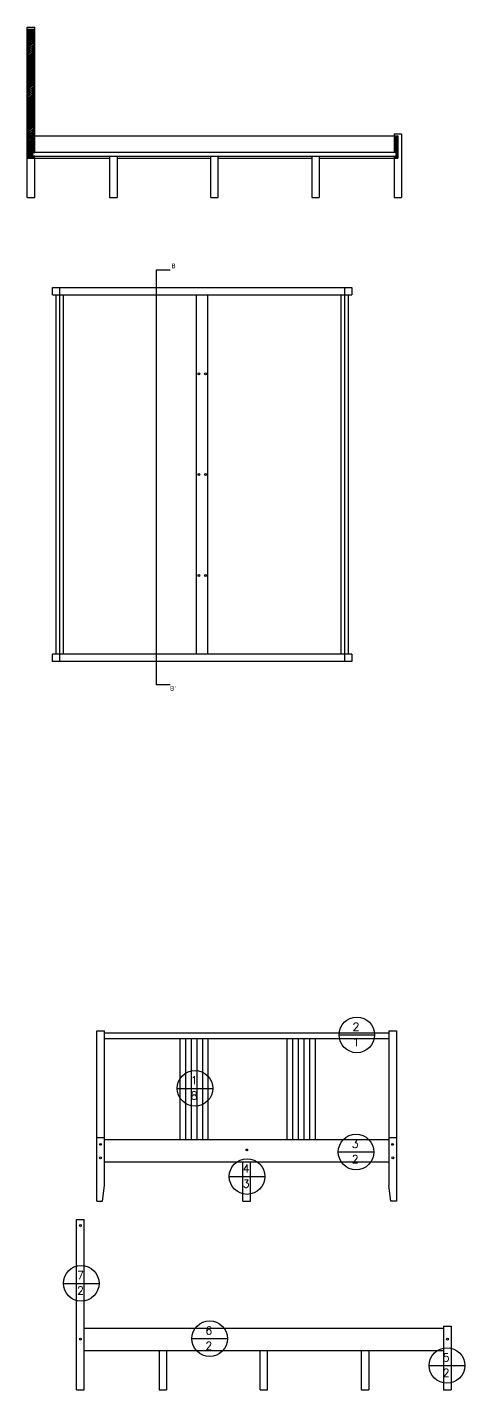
# Model space of a CAD drawing. Header units: millimetres. Extents: x 21 to 3517, y -1192 to 1197.
# Drawn here: x 3283 to 3517, y -390 to 339 of the extents above; entities that cross this region are included whole.
import ezdxf
from ezdxf.enums import TextEntityAlignment as Align

# ---------------------------------------------------------------- set-up
doc = ezdxf.new("R2010")
doc.units = ezdxf.units.MM
doc.layers.add('Simboli', color=10, linetype='Continuous')
doc.layers.add('Tratteggio', color=252, linetype='Continuous')
doc.styles.add('E-ROMANS', font='romans.shx', dxfattribs={"width": 0.8})
pattern_1 = [(45, (1493.69584, 0), (-0.4490128, 0.4490128), [])]

msp = doc.modelspace()

# ---------------------------------------------------------------- hatches: boundary and pattern name
h = msp.add_hatch()
h.set_pattern_fill('ANSI31', color=256, scale=0.2)
h.set_pattern_definition(pattern_1)
h.paths.add_polyline_path([(3286.87, 280.75), (3285.13, 280.75), (3285.13, 279.2, -0.408688), (3284.63, 279.2), (3284.63, 280.75), (3283.37, 280.75), (3283.37, 268.75), (3286.87, 268.75), (3286.87, 269.75), (3285.87, 269.75), (3285.87, 271.75), (3286.87, 271.75)])
h.paths.add_polyline_path([(3286.37, 334.75), (3285.09, 334.75), (3285.09, 333.17, -0.408688), (3284.59, 333.17), (3284.59, 334.75), (3283.37, 334.75), (3283.37, 280.75), (3284.63, 280.75), (3284.63, 282.2, -0.348554), (3285.13, 282.2), (3285.13, 280.75), (3286.37, 280.75)])
h = msp.add_hatch()
h.set_pattern_fill('ANSI31', color=256, scale=0.2)
h.set_pattern_definition(pattern_1)
h.paths.add_polyline_path([(3480.87, 280.75), (3478.87, 280.75), (3478.87, 271.75), (3479.87, 271.75), (3479.87, 269.75), (3478.87, 269.75), (3478.87, 268.75), (3478.88, 268.75), (3480.87, 268.75)])
at = {"layer": 'Tratteggio'}
h = msp.add_hatch(dxfattribs=at)
h.set_pattern_fill('ANSI31', color=256, scale=0.2)
h.set_pattern_definition(pattern_1)
h.paths.add_polyline_path([(3285.13, 282.2, 0.348554), (3284.63, 282.2), (3284.63, 279.2, 0.408688), (3285.13, 279.2)])
h.paths.add_polyline_path([(3285.09, 336.17, 0.348554), (3284.59, 336.17), (3284.59, 333.17, 0.408688), (3285.09, 333.17)])
h.paths.add_polyline_path([(3286.87, 337.75), (3282.87, 337.75), (3282.87, 334.75), (3284.59, 334.75), (3284.59, 336.17, -0.348554), (3285.09, 336.17), (3285.09, 334.75), (3286.87, 334.75)])

# ---------------------------------------------------------------- linework, layer by layer
for p, q in [((3282.87, 247.75), (3282.87, 338.75)), ((3282.87, 338.75), (3286.87, 338.75)), ((3282.87, 337.75), (3286.87, 337.75)), ((3286.87, 271.75), (3286.87, 338.75)), ((3282.87, 334.75), (3284.59, 334.75)), ((3283.37, 268.73), (3283.37, 334.75)), ((3285.09, 334.75), (3286.87, 334.75)), ((3286.37, 280.75), (3286.37, 334.75)), ((3282.87, 280.75), (3284.63, 280.75)), ((3285.13, 280.75), (3480.87, 280.75)), ((3286.87, 280.75), (3442.87, 280.75)), ((3478.87, 281.75), (3478.87, 271.75)), ((3478.87, 281.75), (3482.87, 281.75)), ((3480.87, 280.75), (3480.87, 268.75)), ((3482.87, 281.75), (3482.87, 247.75)), ((3285.87, 269.75), (3285.87, 271.75)), ((3285.87, 271.75), (3286.87, 271.75)), ((3286.87, 269.75), (3285.87, 269.75)), ((3478.87, 271.75), (3286.87, 271.75)), ((3286.87, 247.75), (3286.87, 269.75)), ((3286.87, 269.75), (3478.87, 269.75)), ((3326.87, 269.75), (3326.87, 247.75)), ((3330.87, 269.75), (3330.87, 247.75)), ((3380.87, 247.75), (3380.87, 269.75)), ((3384.87, 247.75), (3384.87, 269.75)), ((3434.87, 269.75), (3434.87, 247.75)), ((3438.87, 269.75), (3438.87, 247.75)), ((3479.87, 271.75), (3478.87, 271.75)), ((3478.87, 269.75), (3478.87, 247.75)), ((3478.87, 269.75), (3479.87, 269.75)), ((3479.87, 269.75), (3479.87, 271.75)), ((3282.87, 268.75), (3286.87, 268.75)), ((3286.87, 268.75), (3326.87, 268.75)), ((3286.87, 268.75), (3326.87, 268.75)), ((3330.87, 268.75), (3380.87, 268.75)), ((3330.87, 268.75), (3380.87, 268.75)), ((3384.87, 268.75), (3434.87, 268.75)), ((3384.87, 268.75), (3434.87, 268.75)), ((3438.87, 268.75), (3480.87, 268.75)), ((3438.87, 268.75), (3478.88, 268.75)), ((3282.87, 247.75), (3286.87, 247.75)), ((3326.87, 247.75), (3330.87, 247.75)), ((3380.87, 247.75), (3384.87, 247.75)), ((3434.87, 247.75), (3438.87, 247.75)), ((3478.87, 247.75), (3482.87, 247.75)), ((3296.31, 195.69), (3296.31, 199.69)), ((3296.31, 195.69), (3296.31, 199.69)), ((3296.31, 199.69), (3456.31, 199.69)), ((3300.31, -0.31), (3300.31, 199.69)), ((3452.31, 199.69), (3452.31, -0.31)), ((3456.31, 199.69), (3456.31, 195.69)), ((3296.31, 195.69), (3456.31, 195.69)), ((3298.31, 3.69), (3298.31, 195.69)), ((3302.31, 3.69), (3302.31, 195.69)), ((3373.31, 3.69), (3373.31, 195.69)), ((3379.31, 3.69), (3379.31, 195.69)), ((3450.31, 195.69), (3450.31, 3.69)), ((3454.31, 195.69), (3454.31, 3.69)), ((3296.31, -0.31), (3296.31, 3.69)), ((3296.31, -0.31), (3296.31, 3.69)), ((3456.31, 3.69), (3296.31, 3.69)), ((3456.31, 3.69), (3456.31, -0.31)), ((3456.31, -0.31), (3296.31, -0.31)), ((3320.06, -288.76), (3320.06, -197.76)), ((3320.06, -197.76), (3324.06, -197.76)), ((3324.06, -280.48), (3324.06, -197.76)), ((3324.06, -198.76), (3476.06, -198.76)), ((3324.06, -201.76), (3476.06, -201.76)), ((3364.59, -255.76), (3364.59, -201.76)), ((3367.59, -255.76), (3367.59, -201.76)), ((3370.59, -255.76), (3370.59, -201.76)), ((3373.59, -255.76), (3373.59, -201.76)), ((3376.59, -255.76), (3376.59, -201.76)), ((3379.59, -255.76), (3379.59, -201.76)), ((3421.59, -201.76), (3421.59, -255.76)), ((3424.59, -201.76), (3424.59, -255.76)), ((3427.59, -201.76), (3427.59, -255.76)), ((3430.59, -201.76), (3430.59, -255.76)), ((3433.59, -201.76), (3433.59, -255.76)), ((3436.59, -201.76), (3436.59, -255.76)), ((3476.06, -197.76), (3480.06, -197.76)), ((3476.06, -197.76), (3476.06, -280.48)), ((3480.06, -197.76), (3480.06, -288.76)), ((3320.06, -254.76), (3324.06, -254.76)), ((3476.06, -254.76), (3480.06, -254.76)), ((3324.06, -255.76), (3476.06, -255.76)), ((3324.06, -267.76), (3476.06, -267.76)), ((3398.06, -288.76), (3398.06, -267.76)), ((3402.06, -288.76), (3402.06, -267.76)), ((3323.06, -288.76), (3324.06, -280.48)), ((3477.06, -288.76), (3476.06, -280.48)), ((3320.06, -288.76), (3323.06, -288.76)), ((3398.06, -288.76), (3402.06, -288.76)), ((3480.06, -288.76), (3477.06, -288.76)), ((3309.26, -389.61), (3309.26, -298.61)), ((3309.26, -298.61), (3313.26, -298.61)), ((3313.26, -389.61), (3313.26, -298.61)), ((3313.26, -356.61), (3469.26, -356.61)), ((3313.36, -356.61), (3505.26, -356.61)), ((3505.26, -355.61), (3505.26, -389.61)), ((3505.26, -355.61), (3509.26, -355.61)), ((3509.26, -355.61), (3509.26, -389.61)), ((3313.26, -368.61), (3505.28, -368.61)), ((3353.26, -368.61), (3353.26, -389.61)), ((3357.26, -368.61), (3357.26, -389.61)), ((3407.26, -389.61), (3407.26, -368.61)), ((3411.26, -389.61), (3411.26, -368.61)), ((3461.26, -368.61), (3461.26, -389.61)), ((3465.26, -368.61), (3465.26, -389.61)), ((3309.26, -389.61), (3313.26, -389.61)), ((3353.26, -389.61), (3357.26, -389.61)), ((3407.26, -389.61), (3411.26, -389.61)), ((3461.26, -389.61), (3465.26, -389.61)), ((3505.26, -389.61), (3509.26, -389.61))]:
    msp.add_line(p, q)
for centre in [(3374.59, 153.51), (3378.02, 153.51), (3374.59, 99.67), (3378.02, 99.7)]:
    msp.add_circle(centre, 0.5)
at = {"layer": 'Simboli'}
for p, q in [((3351.76, 209.09), (3359.13, 209.09)), ((3351.76, 209.09), (3351.76, -12.82)), ((3359.13, -12.82), (3351.76, -12.82)), ((3449.43, -199.92), (3468.44, -199.92)), ((3362.98, -228.51), (3381.99, -228.51)), ((3449.03, -262.49), (3468.04, -262.49)), ((3390.79, -275.64), (3409.8, -275.64)), ((3302.2, -332.73), (3321.22, -332.73)), ((3370.79, -362.29), (3389.81, -362.29)), ((3497.57, -376.67), (3516.58, -376.67))]:
    msp.add_line(p, q, dxfattribs=at)
for centre in [(3458.93, -199.92), (3372.48, -228.51), (3458.53, -262.49), (3400.3, -275.64), (3311.71, -332.73), (3380.3, -362.29), (3507.08, -376.67)]:
    msp.add_circle(centre, 9.51, dxfattribs=at)
at = {"layer": 'Tratteggio'}
for p, q in [((3284.59, 336.17), (3284.59, 333.17)), ((3285.09, 336.17), (3285.09, 333.17)), ((3284.63, 282.2), (3284.63, 279.2)), ((3285.13, 282.2), (3285.13, 279.2))]:
    msp.add_line(p, q, dxfattribs=at)
for points in [[(3284.59, 336.17, -0.348554), (3285.09, 336.17, 0.237997)], [(3284.59, 333.17, 0.408688), (3285.09, 333.17, 0.002507)], [(3284.63, 282.2, -0.348554), (3285.13, 282.2, 0.237997)], [(3284.63, 279.2, 0.408688), (3285.13, 279.2, 0.002507)]]:
    msp.add_lwpolyline(points, format="xyb", dxfattribs=at)
for centre in [(3374.59, 45.68), (3378.02, 45.68), (3321.95, -258.44), (3400.11, -261.43), (3478.06, -258.44), (3321.95, -265.62), (3478.14, -265.62), (3311.25, -301.8), (3311.25, -362.6), (3507.34, -362.6)]:
    msp.add_circle(centre, 0.5, dxfattribs=at)

# ---------------------------------------------------------------- texts
at = {"layer": 'Simboli', "style": 'E-ROMANS'}
for s, p in [('2', (3458.49, -195.58)), ('1', (3458.49, -203.73)), ('1', (3372.04, -224.17)), ('8', (3372.04, -232.33)), ('3', (3458.09, -258.15)), ('4', (3399.85, -271.3)), ('2', (3458.09, -266.3)), ('3', (3399.85, -279.46)), ('7', (3311.26, -328.39)), ('2', (3311.26, -336.55)), ('6', (3379.85, -357.95)), ('2', (3379.85, -366.11)), ('5', (3506.63, -372.33)), ('2', (3506.63, -380.49))]:
    msp.add_text(s, height=4.28, dxfattribs=at).set_placement(p, align=Align.MIDDLE_CENTER)
at = {"layer": 'Simboli', "char_height": 2.5, "attachment_point": 1}
for s, insert in [('{\\fVerdana|b0|i0|c0|p34;B}', (3359.8, 212.42)), ("{\\fVerdana|b0|i0|c0|p34;B'}", (3359.06, -13.38))]:
    msp.add_mtext_dynamic_manual_height_columns(s, width=5.3404, gutter_width=12.5, heights=[0], dxfattribs=dict(at, insert=insert))

doc.saveas('drawing.dxf')
